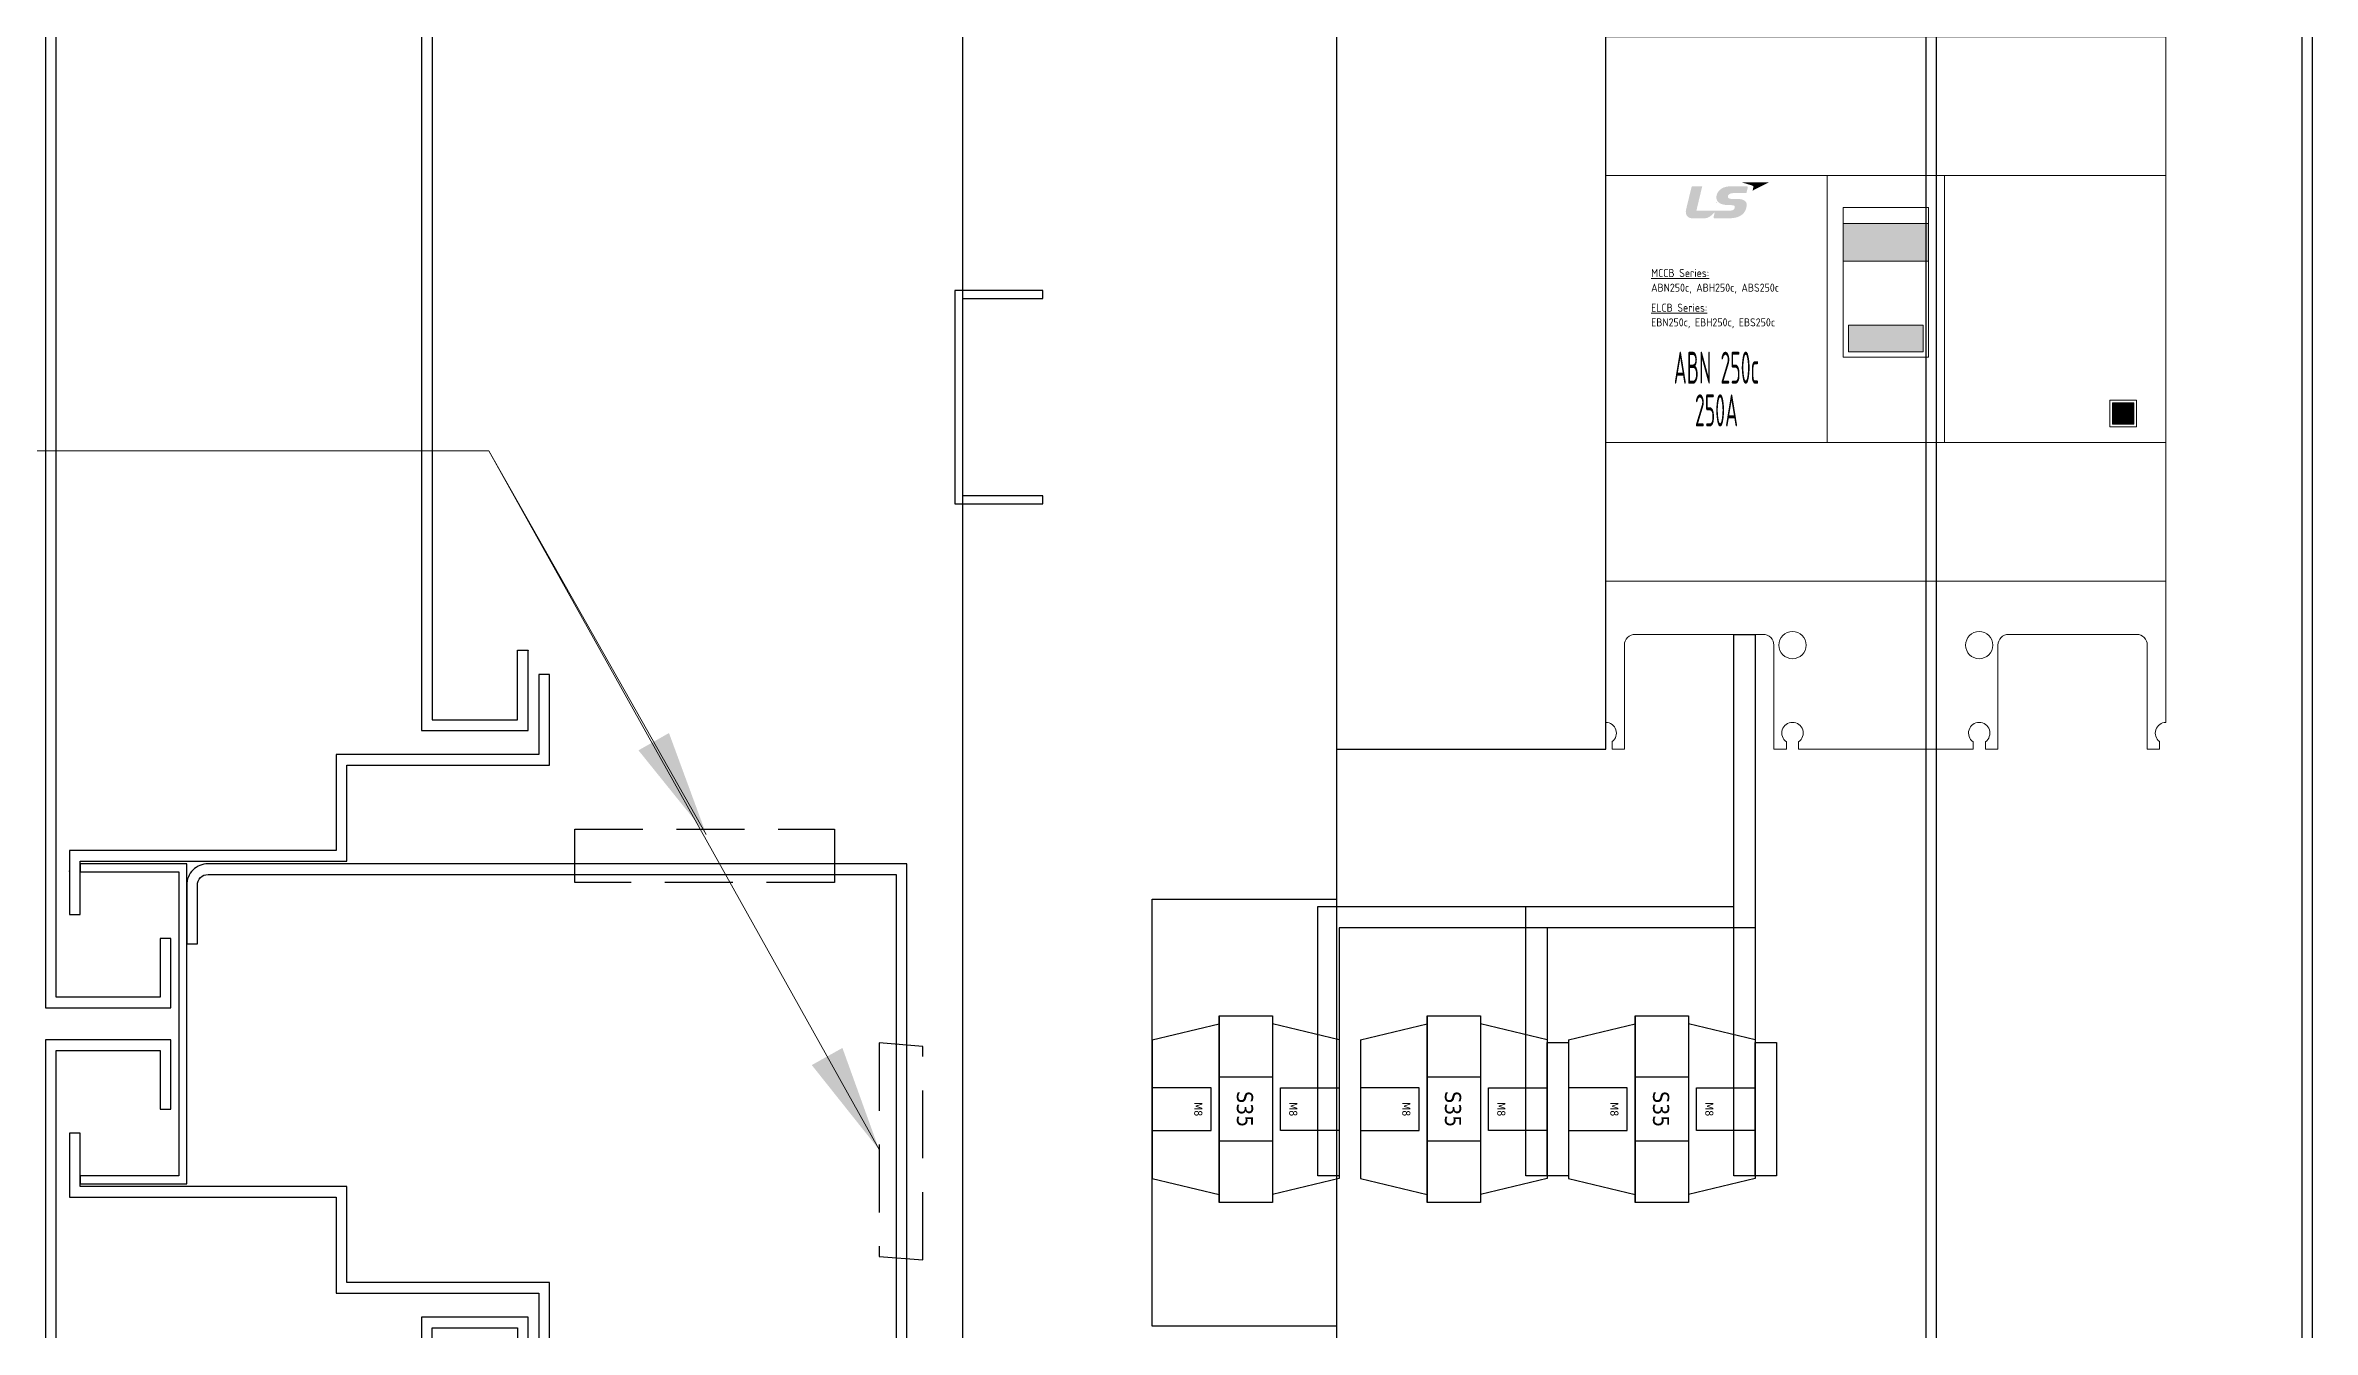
# Model space of a CAD drawing. Header units: millimetres. Extents: x 0 to 6268, y 0 to 4432.
# Drawn here: x 4293.5 to 4718.5, y 2846 to 3086.8 of the extents above; entities that cross this region are included whole.
import ezdxf
from ezdxf.enums import TextEntityAlignment as Align

# ---------------------------------------------------------------- set-up
doc = ezdxf.new("R2010")
doc.units = ezdxf.units.MM
doc.linetypes.add('HIDDENX2', pattern=[19.05, 12.7, -6.35])
doc.layers.add('@.0.DM. NÉT CHÍNH', color=7, linetype='Continuous')
doc.layers.add('hw_Text', color=7, linetype='Continuous', lineweight=13)
doc.layers.add('ME-DIM', color=8, linetype='Continuous', lineweight=13)
doc.styles.add('TEXT-ELECTRICAL', font='txt')
doc.styles.add('WD_IEC', font='isocp2.shx')
doc.dimstyles.new('ME DIM 1-20', dxfattribs={"dimscale": 20, "dimtxt": 2, "dimasz": 1, "dimexe": 0.5, "dimexo": 0.5, "dimgap": 0.5, "dimtad": 1, "dimdec": 0, "dimtxsty": 'TEXT-ELECTRICAL', "dimblk": 'OBLIQUE', "dimcen": 0, "dimdle": 0.5, "dimclrd": 256, "dimclre": 256, "dimclrt": 256, "dimazin": 3, "dimtfac": 1, "dimtdec": 0, "dimtix": 1, "dimtmove": 0, "dimatfit": 3, "dimlwd": -1, "dimlwe": -1})

# ---------------------------------------------------------------- blocks, each defined once
blk = doc.blocks.new('_Oblique')
at = {"color": 0, "linetype": 'ByBlock', "lineweight": -2}
blk.add_line((-0.5, -0.5), (0.5, 0.5), dxfattribs=at)
blk = doc.blocks.new('*U10960')
h = blk.add_hatch(color=152)
edge = h.paths.add_edge_path()
edge.add_spline(control_points=[(8.564, 2.4685), (8.9563, 2.4685), (9.1808, 2.3695), (9.1808, 2.1071), (9.1808, 1.9364), (9.0647, 1.7112), (8.9598, 1.6289), (8.7187, 1.4434), (8.5071, 1.4239), (7.3804, 1.4239), (7.3804, 1.4239), (1.9845, 1.4239), (1.9845, 1.4239), (1.9845, 1.4239), (3.0765, 6), (3.0765, 6), (3.0765, 6), (1.2699, 6), (1.2699, 6), (1.1455, 6), (1.099, 5.9656), (1.0613, 5.8181), (1.0613, 5.8181), (0.0442, 1.6058), (0.0442, 1.6058), (-0.1471, 0.7691), (0.2857, 0), (1.2486, 0), (2.2111, 0), (2.7619, 0), (3.5799, 0), (4.1541, 0), (4.8861, 0.4936), (5.2879, 1.0618), (5.3385, 1.1329), (5.4271, 1.146), (5.3916, 0.9943), (5.3208, 0.6944), (5.236, 0.3324), (5.2144, 0.2429), (5.1738, 0.067), (5.266, 0), (5.3495, 0), (5.3495, 0), (7.4326, 0), (8.0953, 0), (10.4251, 0), (11.3139, 1.1151), (11.4147, 2.4436), (11.4656, 3.1179), (10.9845, 3.6322), (9.6483, 3.6322), (9.6483, 3.6322), (8.9865, 3.6322), (8.6221, 3.6322), (8.2547, 3.6322), (7.8802, 3.7638), (7.8802, 4.0914), (7.8802, 4.4268), (8.308, 4.7296), (8.8585, 4.7296), (8.8585, 4.7296), (11.3596, 4.7296), (11.3596, 4.7296), (11.3596, 4.7296), (11.5587, 5.5206), (11.6019, 5.7037), (11.6558, 5.9342), (11.5877, 6), (11.4182, 6), (11.4182, 6), (8.3288, 6), (8.3288, 6), (6.5328, 6), (5.7269, 4.8013), (5.7269, 3.9445), (5.7269, 3.0871), (6.4178, 2.4697), (8.1984, 2.4697), (8.1984, 2.4697), (8.564, 2.4685), (8.564, 2.4685)], knot_values=[0, 0, 0, 0, 1, 1, 1, 2, 2, 2, 3, 3, 3, 4, 4, 4, 5, 5, 5, 6, 6, 6, 7, 7, 7, 8, 8, 8, 9, 9, 9, 10, 10, 10, 11, 11, 11, 12, 12, 12, 13, 13, 13, 14, 14, 14, 15, 15, 15, 16, 16, 16, 17, 17, 17, 18, 18, 18, 19, 19, 19, 20, 20, 20, 21, 21, 21, 22, 22, 22, 23, 23, 23, 24, 24, 24, 25, 25, 25, 26, 26, 26, 27, 27, 27, 27], degree=3, periodic=0)
h = blk.add_hatch(color=10)
edge = h.paths.add_edge_path()
edge.add_spline(control_points=[(10.5597, 6.7227), (10.5597, 6.7227), (15.5292, 6.7227), (15.5292, 6.7227), (15.5292, 6.7227), (12.5227, 5.194), (12.5227, 5.194), (12.5227, 5.194), (12.6282, 5.6846), (12.6608, 5.831), (12.6957, 5.9856), (12.6412, 6.0887), (12.451, 6.1474), (12.2549, 6.2072), (10.5597, 6.7227), (10.5597, 6.7227)], knot_values=[0, 0, 0, 0, 1, 1, 1, 2, 2, 2, 3, 3, 3, 4, 4, 4, 5, 5, 5, 5], degree=3, periodic=0)
at = {"layer": 'Defpoints', "color": 2, "linetype": 'ByBlock', "lineweight": 9}
blk.add_line((5.7544, 3), (5.7544, 3), dxfattribs=at)
blk = doc.blocks.new('*U10947')
at = {"linetype": 'ByBlock', "lineweight": 9}
for color, points in [(254, [(60.5, 9), (60.5, 16), (44.5, 16), (44.5, 9)]), (20, [(45.5, -3), (45.5, -8), (59.5, -8), (59.5, -3)]), (20, [(95, -21.6), (99, -21.6), (99, -17.6), (95, -17.6)])]:
    blk.add_hatch(color=color, dxfattribs=at).paths.add_polyline_path(points)
at = {"linetype": 'ByBlock', "lineweight": 18, "ltscale": 10}
blk.add_lwpolyline([(3.5, 82.5), (1.2, 82.5), (1.2, 81.1, -0.720759), (0, 77.5), (0, -77.5, -0.720759), (1.2, -81.1), (1.2, -82.5), (3.5, -82.5), (3.5, -63, -0.414214), (5.5, -61), (29.5, -61, -0.414214), (31.5, -63), (31.5, -82.5), (33.85, -82.5), (33.85, -81.14, -3.162006), (36.15, -81.14), (36.15, -82.5), (68.85, -82.5), (68.85, -81.14, -3.162006), (71.15, -81.14), (71.15, -82.5), (73.5, -82.5), (73.5, -63, -0.414214), (75.5, -61), (99.5, -61, -0.414214), (101.5, -63), (101.5, -82.5), (103.8, -82.5), (103.8, -81.1, -0.720759), (105, -77.5), (105, 77.5, -0.720759), (103.8, 81.1), (103.8, 82.5), (101.5, 82.5), (101.5, 63, -0.414214), (99.5, 61), (75.5, 61, -0.414214), (73.5, 63), (73.5, 82.5), (71.15, 82.5), (71.15, 81.14, -3.162006), (68.85, 81.14), (68.85, 82.5), (36.15, 82.5), (36.15, 81.14, -3.162006), (33.85, 81.14), (33.85, 82.5), (31.5, 82.5), (31.5, 63, -0.414214), (29.5, 61), (5.5, 61, -0.414214), (3.5, 63)], format="xyb", close=True, dxfattribs=at)
at = {"color": 0, "linetype": 'ByBlock', "lineweight": 9}
for points in [[(0, 51), (105, 51), (105, -51), (0, -51)], [(0, 25), (105, 25), (105, -25), (0, -25)], [(41.5, 25), (63.5, 25), (63.5, -25), (41.5, -25)], [(44.5, -9), (60.5, -9), (60.5, 19), (44.5, 19)], [(44.5, 9), (60.5, 9), (60.5, 16), (44.5, 16)], [(45.5, -3), (59.5, -3), (59.5, -8), (45.5, -8)], [(94.5, -22.1), (99.5, -22.1), (99.5, -17.1), (94.5, -17.1)]]:
    blk.add_lwpolyline(points, close=True, dxfattribs=at)
at = {"color": 20, "linetype": 'ByBlock', "lineweight": 9}
blk.add_lwpolyline([(95, -21.6), (99, -21.6), (99, -17.6), (95, -17.6)], close=True, dxfattribs=at)
at = {"color": 112, "linetype": 'ByBlock', "lineweight": 9}
for centre in [(35, 63), (70, 63), (35, -63), (70, -63)]:
    blk.add_circle(centre, 2.55, dxfattribs=at)
at = {"color": 0, "linetype": 'ByBlock', "lineweight": 9}
blk.add_blockref('*U10960', (15, 17), dxfattribs=at)
at = {"layer": 'Defpoints', "color": 8, "linetype": 'ByBlock', "lineweight": 9, "style": 'WD_IEC'}
for s, p in [('%%UMCCB Series:', (8.5, 6.75)), ('ABN250c, ABH250c, ABS250c', (8.5, 4)), ('%%UELCB Series:', (8.5, 0.25)), ('EBN250c, EBH250c, EBS250c', (8.5, -2.5))]:
    blk.add_text(s, height=1.5, dxfattribs=at).set_placement(p, align=Align.MIDDLE_LEFT)
at = {"layer": 'hw_Text', "style": 'WD_IEC', "width": 0.5, "flags": 12}
blk.add_attdef('TYPE', text='', height=6, dxfattribs=at).set_placement((20.75, -11), align=Align.MIDDLE_CENTER)
at = {"layer": 'hw_Text', "color": 1, "style": 'WD_IEC', "width": 0.5, "flags": 12}
blk.add_attdef('RATE', text='', height=6, dxfattribs=at).set_placement((20.75, -19), align=Align.MIDDLE_CENTER)
blk = doc.blocks.new('*U11001')
at = {"color": 1}
for p, q in [((-35, 22.53), (-22.5, 25.53)), ((-22.5, 27.03), (-22.5, -7.97)), ((-22.5, 27.03), (-12.5, 27.03)), ((-22.5, -7.97), (-22.5, 27.03)), ((-22.5, 25.53), (-22.5, -6.47)), ((-12.5, 27.03), (-12.5, -7.97)), ((0, 22.53), (-12.5, 25.53)), ((-12.5, 25.53), (-12.5, -6.47)), ((-35, 22.53), (-35, -3.47)), ((0, 22.53), (0, -3.47)), ((-12.5, 15.53), (-22.5, 15.53)), ((-12.5, 3.53), (-22.5, 3.53)), ((-35, -3.47), (-22.5, -6.47)), ((0, -3.47), (-12.5, -6.47)), ((-12.5, -7.97), (-22.5, -7.97))]:
    blk.add_line(p, q, dxfattribs=at)
for points in [[(-35, 13.53), (-35, 5.53), (-24, 5.53), (-24, 13.53)], [(0, 13.53), (0, 5.53), (-11, 5.53), (-11, 13.53)]]:
    blk.add_lwpolyline(points, close=True, dxfattribs=at)
at = {"color": 1, "width": 30.0978, "attachment_point": 5, "rotation": 270}
for s, insert, char_height in [('{\\fTahoma|b0|i0|c0|p34;M8}', (-26.4, 9.53), 1.5), ('{\\fTahoma|b0|i0|c0|p34;S35}', (-17.66, 9.53), 3), ('{\\fTahoma|b0|i0|c0|p34;M8}', (-8.6, 9.53), 1.5)]:
    blk.add_mtext(s, dxfattribs=dict(at, insert=insert, char_height=char_height))

msp = doc.modelspace()

# ---------------------------------------------------------------- linework, layer by layer
at = {"color": 4}
for points in [[(4586.02, 3119.88), (4535.52, 3119.88), (4535.52, 2954.88), (4586.02, 2954.88)], [(4480.52, 3002.38), (4465.52, 3002.38), (4465.52, 3039.38), (4480.52, 3039.38), (4480.52, 3040.88), (4464.02, 3040.88), (4464.02, 3000.88), (4480.52, 3000.88)], [(4535.52, 2846.72), (4501.02, 2846.72), (4501.02, 2926.72), (4535.52, 2926.72)]]:
    msp.add_lwpolyline(points, close=True, dxfattribs=at)
at = {"color": 5}
msp.add_lwpolyline([(4614.02, 2976.38), (4614.02, 2921.38), (4536.02, 2921.38), (4536.02, 2874.88), (4532.02, 2874.88), (4532.02, 2925.38), (4610.02, 2925.38), (4610.02, 2976.38)], close=True, dxfattribs=at)
at = {"color": 2}
for points in [[(4614.02, 2976.38), (4614.02, 2921.38), (4575.02, 2921.38), (4575.02, 2874.88), (4571.02, 2874.88), (4571.02, 2925.38), (4610.02, 2925.38), (4610.02, 2976.38)], [(4575.02, 2899.88), (4579.02, 2899.88), (4579.02, 2874.88), (4575.02, 2874.88)]]:
    msp.add_lwpolyline(points, close=True, dxfattribs=at)
at = {"color": 1}
for points in [[(4610.02, 2976.38), (4614.02, 2976.38), (4614.02, 2874.88), (4610.02, 2874.88)], [(4614.02, 2899.88), (4618.02, 2899.88), (4618.02, 2874.88), (4614.02, 2874.88)]]:
    msp.add_lwpolyline(points, close=True, dxfattribs=at)
at = {"color": 2, "linetype": 'HIDDENX2'}
for points in [[(4392.8, 2939.88), (4441.42, 2939.88), (4441.42, 2929.88), (4392.8, 2929.88)], [(4449.81, 2899.79), (4449.81, 2859.79), (4458.01, 2859.13), (4458.01, 2899.13)]]:
    msp.add_lwpolyline(points, close=True, dxfattribs=at)
at = {"layer": '@.0.DM. NÉT CHÍNH'}
for points in [[(4315.02, 3780.38), (4317.02, 3780.38), (4317.02, 3793.38), (4293.52, 3793.38), (4293.52, 2906.38), (4317.02, 2906.38), (4317.02, 2919.38), (4315.02, 2919.38), (4315.02, 2908.38), (4295.52, 2908.38), (4295.52, 3791.38), (4315.02, 3791.38)], [(4716.52, 3791.38), (4716.52, 2575.38), (4697.02, 2575.38), (4697.02, 2586.38), (4695.02, 2586.38), (4695.02, 2573.38), (4718.52, 2573.38), (4718.52, 3793.38), (4695.02, 3793.38), (4695.02, 3780.38), (4697.02, 3780.38), (4697.02, 3791.38)], [(4535.52, 2577.38), (4465.52, 2577.38), (4465.52, 3714.38), (4535.52, 3714.38)], [(4386.02, 2968.88), (4386.02, 2953.88), (4348.02, 2953.88), (4348.02, 2935.88), (4298.02, 2935.88), (4298.02, 2923.88), (4300.02, 2923.88), (4300.02, 2933.88), (4350.02, 2933.88), (4350.02, 2951.88), (4388.02, 2951.88), (4388.02, 2968.88)], [(4318.52, 2931.88), (4318.52, 2874.88), (4300.02, 2874.88), (4300.02, 2873.38), (4320.02, 2873.38), (4320.02, 2933.38), (4300.02, 2933.38), (4300.02, 2931.88)], [(4315.02, 2575.38), (4295.52, 2575.38), (4295.52, 2898.38), (4315.02, 2898.38), (4315.02, 2887.38), (4317.02, 2887.38), (4317.02, 2900.38), (4293.52, 2900.38), (4293.52, 2573.38), (4317.02, 2573.38), (4317.02, 2586.38), (4315.02, 2586.38)], [(4388.02, 2837.88), (4388.02, 2854.88), (4350.02, 2854.88), (4350.02, 2872.88), (4300.02, 2872.88), (4300.02, 2882.88), (4298.02, 2882.88), (4298.02, 2870.88), (4348.02, 2870.88), (4348.02, 2852.88), (4386.02, 2852.88), (4386.02, 2837.88)]]:
    msp.add_lwpolyline(points, close=True, dxfattribs=at)
at = {"layer": '@.0.DM. NÉT CHÍNH', "color": 6}
for points in [[(4384.02, 3713.38), (4382.02, 3713.38), (4382.02, 3713.31), (4384.02, 3713.31), (4384.02, 3713.38), (4384.02, 3728.38), (4364.02, 3728.38), (4364.02, 2958.38), (4384.02, 2958.38), (4384.02, 2973.38)], [(4382.02, 3713.38), (4382.02, 3726.38), (4366.02, 3726.38), (4366.02, 2960.38), (4382.02, 2960.38), (4382.02, 2973.38), (4382.02, 2973.45), (4384.02, 2973.45), (4384.02, 2973.38), (4382.02, 2973.38)]]:
    msp.add_lwpolyline(points, dxfattribs=at)
for points in [[(4646.02, 3726.38), (4646.02, 2640.38), (4630.02, 2640.38), (4630.02, 2653.38), (4628.02, 2653.38), (4628.02, 2638.38), (4648.02, 2638.38), (4648.02, 3728.38), (4628.02, 3728.38), (4628.02, 3713.38), (4630.02, 3713.38), (4630.02, 3726.38)], [(4382.02, 2640.38), (4366.02, 2640.38), (4366.02, 2846.38), (4382.02, 2846.38), (4382.02, 2833.38), (4384.02, 2833.38), (4384.02, 2848.38), (4364.02, 2848.38), (4364.02, 2638.38), (4384.02, 2638.38), (4384.02, 2653.38), (4382.02, 2653.38)]]:
    msp.add_lwpolyline(points, close=True, dxfattribs=at)
at = {"layer": '@.0.DM. NÉT CHÍNH'}
msp.add_lwpolyline([(4468.02, 2575.38), (4468.02, 2577.38), (4457.02, 2577.38, -0.414214), (4455.02, 2579.38), (4455.02, 2933.38), (4324.02, 2933.38, 0.414214), (4320.02, 2929.38), (4320.02, 2918.38), (4322.02, 2918.38), (4322.02, 2929.38, -0.414214), (4324.02, 2931.38), (4453.02, 2931.38), (4453.02, 2579.38, 0.414214), (4457.02, 2575.38)], format="xyb", dxfattribs=at)
msp.add_lwpolyline([(4298.02, 2931.95), (4298.02, 2931.95), (4298.02, 2931.88)], dxfattribs=at)
msp.add_open_spline([(4298.02, 2931.95), (4298.02, 2932), (4298.02, 2932.05), (4298.03, 2932.09)], degree=3, dxfattribs=at)

# ---------------------------------------------------------------- block references
at = {"color": 0, "linetype": 'ByBlock', "lineweight": 9}
msp.add_blockref('*U10947', (4586.02, 3037.38), dxfattribs=at).add_auto_attribs({'TYPE': 'ABN 250c', 'RATE': '250A'})
at = {"color": 4}
msp.add_blockref('*U11001', (4536.02, 2877.85), dxfattribs=at)
for p in [(4575.02, 2877.85), (4614.02, 2877.85)]:
    msp.add_blockref('*U11001', p)

# ---------------------------------------------------------------- leaders
at = {"layer": 'ME-DIM'}
for points in [[(4449.81, 2879.79), (4376.67, 3010.8), (4060.48, 3010.8)], [(4417.42, 2938.87), (4376.67, 3010.8), (4085.22, 3010.8)]]:
    msp.add_leader(points, dimstyle='ME DIM 1-20', dxfattribs=at)

doc.saveas('drawing.dxf')
